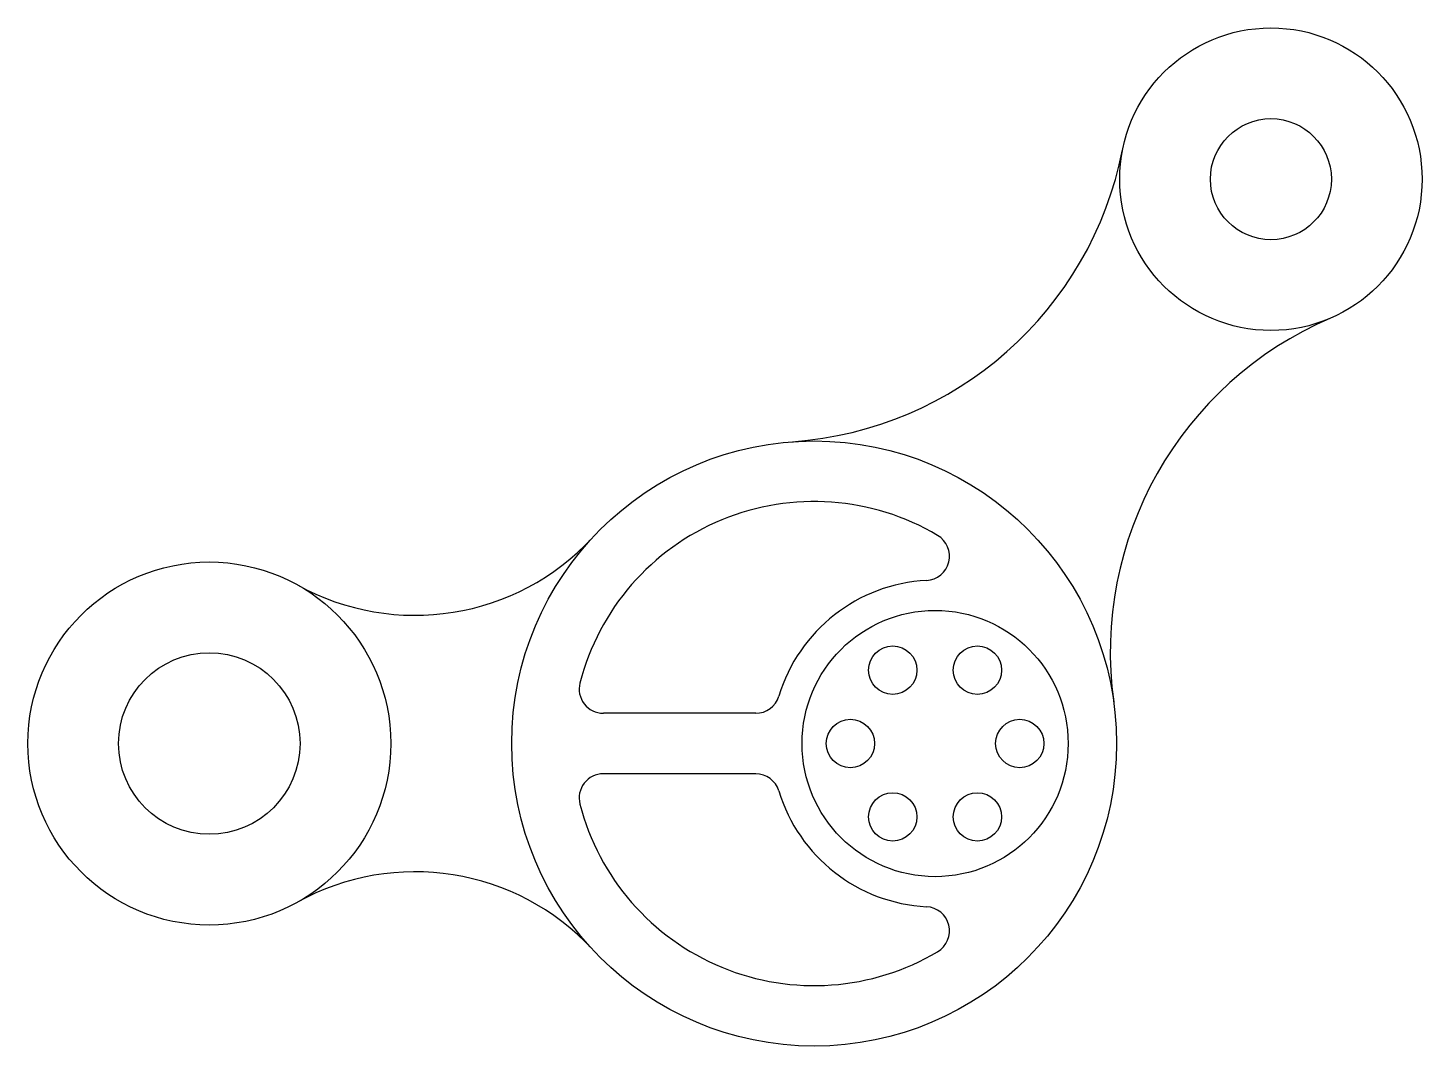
# Model space of a CAD drawing. Header units: inches. Extents: x 27 to 901, y -8 to 204.
# Drawn here: x 670.7 to 901.3, y 35.5 to 203.7 of the extents above; entities outside this region: 2.
import ezdxf

# ---------------------------------------------------------------- set-up
doc = ezdxf.new("R2010")
doc.units = ezdxf.units.IN
doc.header["$MEASUREMENT"] = 0

# ---------------------------------------------------------------- blocks, each defined once
blk = doc.blocks.new('*U8')
blk.add_circle((0, 0), 4)
blk = doc.blocks.new('*U9')
at = {"color": 0, "linetype": 'ByBlock', "lineweight": -2, "transparency": 16777216}
for p, rotation in [((813.73, 97.61), 120), ((827.73, 97.61), 60.00000000000001), ((806.73, 85.48), 180), ((813.73, 73.36), 239.9999999999999), ((827.73, 73.36), 299.9999999999999)]:
    blk.add_blockref('*U8', p, dxfattribs=dict(at, rotation=rotation))
blk.add_blockref('*U8', (834.73, 85.48), dxfattribs=at)

msp = doc.modelspace()

# ---------------------------------------------------------------- linework, layer by layer
for p, q in [((791.07, 90.48), (765.88, 90.48)), ((791.07, 80.48), (765.88, 80.48))]:
    msp.add_line(p, q)
for centre, radius in [((876.25, 178.74), 25), ((876.25, 178.74), 10), ((800.73, 85.48), 50), ((700.73, 85.48), 30), ((820.73, 85.48), 22), ((700.73, 85.48), 15), ((65.01, 29.81), 38), ((65.01, 29.81), 30)]:
    msp.add_circle(centre, radius)
for centre, radius, start, end in [((792.86, 195.2), 60, 274.1041, 348.834), ((909.69, 100.59), 60, 113.166, 187.8959), ((800.73, 85.48), 40, 59.3084, 165.5225), ((819.11, 116.44), 4, 273.0048, 59.3084), ((734.73, 146.67), 40, 240.9407, 317.1666), ((820.73, 85.48), 27, 93.0048, 163.1227), ((765.88, 94.48), 4, 165.5225, 270), ((791.07, 94.48), 4, 270, 343.1227), ((765.88, 76.48), 4, 90, 194.4775), ((791.07, 76.48), 4, 16.8773, 90), ((820.73, 85.48), 27, 196.8773, 266.9952), ((800.73, 85.48), 40, 194.4775, 300.6916), ((734.73, 24.29), 40, 42.8334, 119.0593), ((819.11, 54.52), 4, 300.6916, 86.9952)]:
    msp.add_arc(centre, radius, start, end)

# ---------------------------------------------------------------- block references
msp.add_blockref('*U9', (0, 0))

doc.saveas('drawing.dxf')
